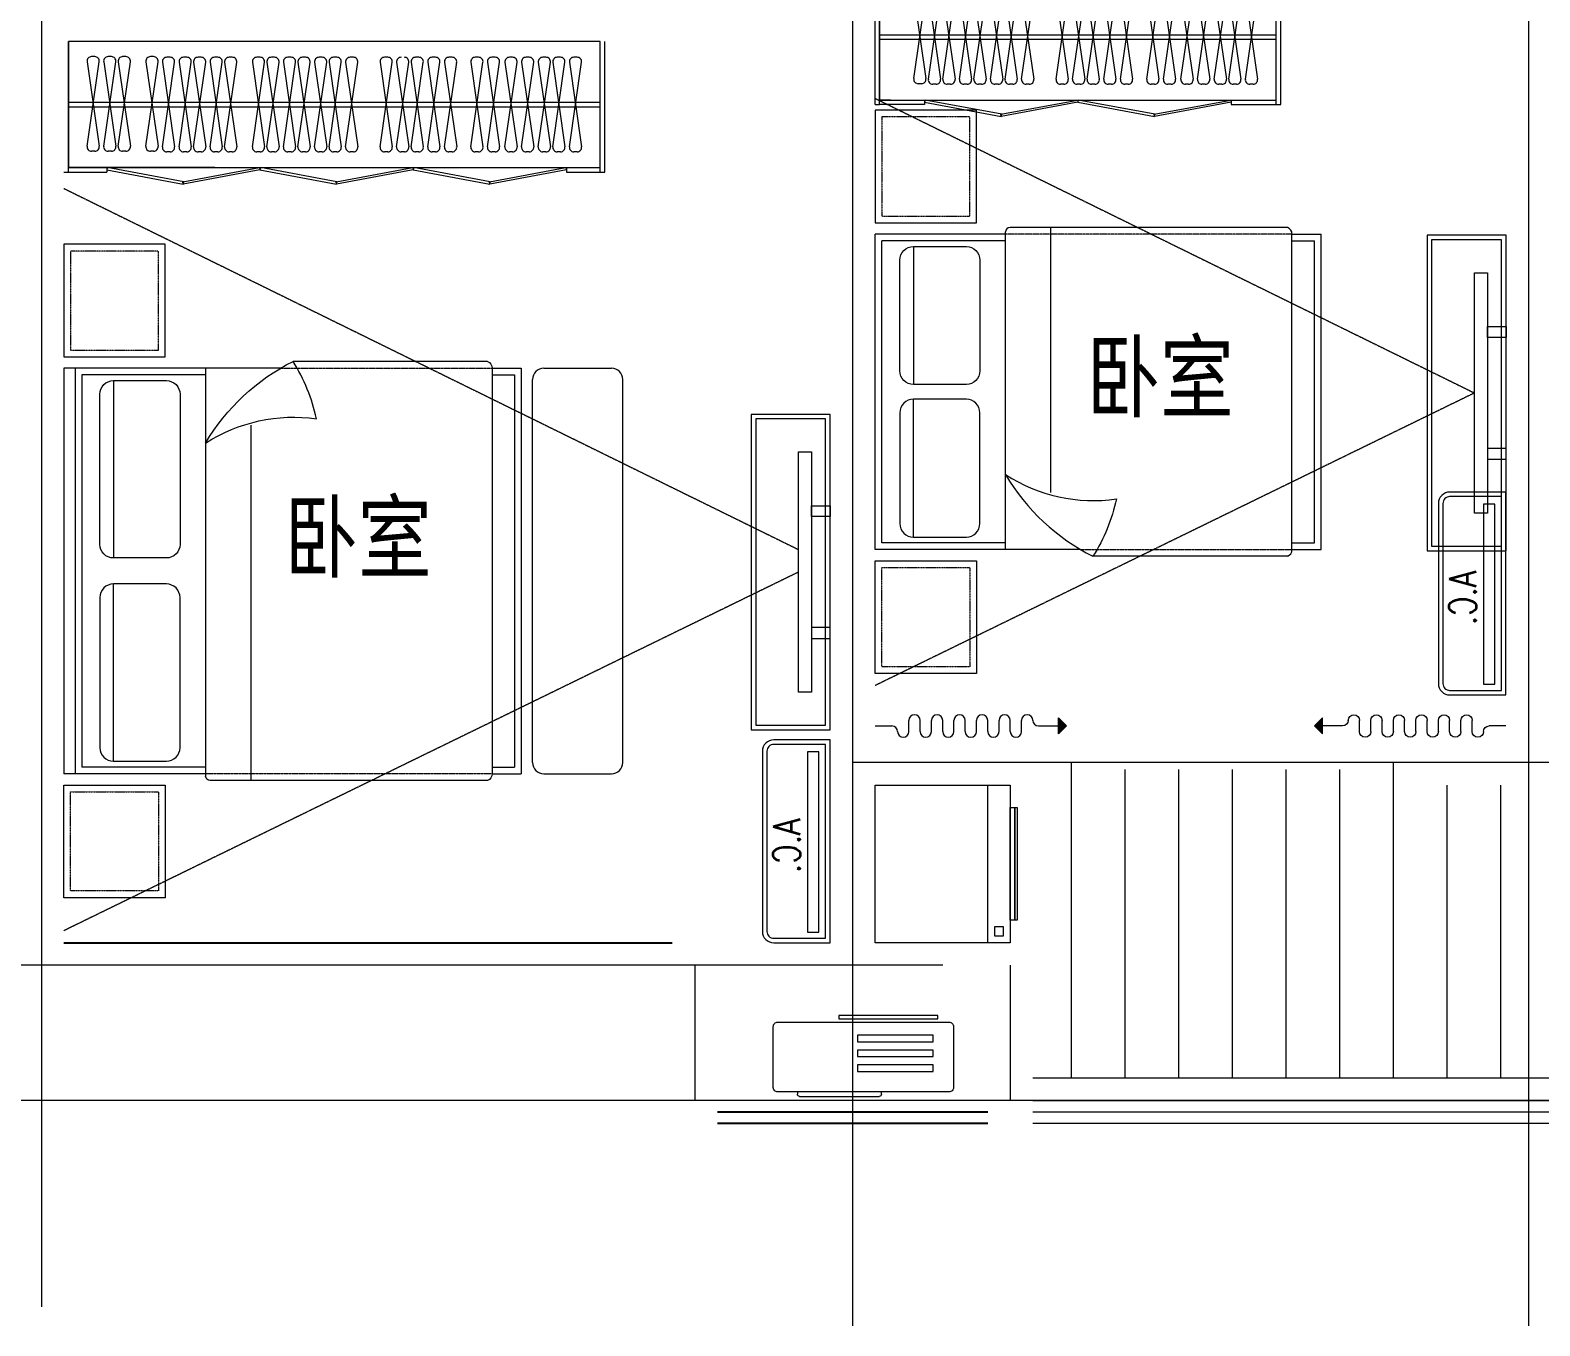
# Model space of a CAD drawing. Extents: x 5432254 to 5695744, y -448727 to -401527.
# Drawn here: x 5668074 to 5674773, y -436291 to -430541 of the extents above; entities that cross this region are included whole.
import ezdxf
from ezdxf.enums import TextEntityAlignment as Align

# ---------------------------------------------------------------- set-up
doc = ezdxf.new("R2010")
doc.units = 0
doc.linetypes.add('DASH', pattern=[0.35, 0.25, -0.1])
doc.linetypes.add('DOTE', pattern=[2.42, 2, -0.2, 0.02, -0.2])
for name, color, linetype, lineweight in [('Area', 200, 'CONTINUOUS', 9), ('DOTE', 251, 'DOTE', 0), ('PUB_HATCH', 8, 'CONTINUOUS', 9), ('SIGNT', 252, 'DOTE', 0), ('家具', 33, 'CONTINUOUS', 9), ('看线', 27, 'CONTINUOUS', 0), ('移动家具', 41, 'CONTINUOUS', 20)]:
    doc.layers.add(name, color=color, linetype=linetype, lineweight=lineweight)
for name, color, linetype in [('PUB_TEXT', 7, 'CONTINUOUS'), ('RAIL', 163, 'CONTINUOUS'), ('WINDOW', 4, 'CONTINUOUS')]:
    doc.layers.add(name, color=color, linetype=linetype)
doc.styles.add('DIM_FONT', font='SIMPLEX.shx', dxfattribs={"width": 0.8})
doc.styles.add('HZ', font='rs.shx', dxfattribs={"width": 0.8, "bigfont": 'hztxt.shx'})
doc.styles.add('黑体', font='SIMHEI.TTF', dxfattribs={"height": 10})

# ---------------------------------------------------------------- blocks, each defined once
blk = doc.blocks.new('A$C4EB5717C')
at = {"layer": '家具', "color": 8}
for p, q in [((520.3, 110), (520.3, 120)), ((883.1, 100), (530.3, 100)), ((893.1, 120), (893.1, 110))]:
    blk.add_line(p, q, dxfattribs=at)
at = {"layer": '家具'}
blk.add_lwpolyline([(220, 120), (980, 120, 0.414214), (1000, 140), (1000, 410, 0.414214), (980, 430), (220, 430, 0.414214), (200, 410), (200, 140, 0.414214)], format="xyb", close=True, dxfattribs=at)
at = {"layer": '家具', "color": 8}
for points in [[(269.2, 459.1), (709, 459.1), (709, 444), (269.2, 444)], [(290.4, 371.5), (625.9, 371.5), (625.9, 342.6), (290.4, 342.6)], [(290.4, 305.7), (625.9, 305.7), (625.9, 276.8), (290.4, 276.8)], [(290.4, 239.9), (625.9, 239.9), (625.9, 211), (290.4, 211)]]:
    blk.add_lwpolyline(points, close=True, dxfattribs=at)
for centre, start, end in [((530.3, 110), 180, 270), ((883.1, 110), 270, 0)]:
    blk.add_arc(centre, 10, start, end, dxfattribs=at)
blk = doc.blocks.new('wash')
at = {"layer": '家具'}
blk.add_line((1203881.8, -500461.8), (1203881.8, -501161.8), dxfattribs=at)
for points in [[(1203381.8, -500461.8), (1203381.8, -501161.8), (1203981.8, -501161.8), (1203981.8, -500461.8)], [(1203951.8, -500531.8), (1203911.8, -500531.8), (1203911.8, -500491.8), (1203951.8, -500491.8)], [(1204001.8, -501061.8), (1204001.8, -500561.8), (1203981.8, -500561.8), (1203981.8, -501061.8)], [(1204001.8, -501061.8), (1204011.8, -501061.8), (1204011.8, -500561.8), (1204001.8, -500561.8)]]:
    blk.add_lwpolyline(points, close=True, dxfattribs=at)
blk = doc.blocks.new('dgfgf')
at = {"layer": '移动家具'}
blk.add_lwpolyline([(7597.4, -62676.2), (7147.4, -62676.2), (7147.4, -63176.2), (7597.4, -63176.2), (7597.4, -62676.2), (7517.4, -62676.2)], dxfattribs=at)
at = {"layer": '移动家具', "color": 251, "linetype": 'DASH', "ltscale": 0.2}
blk.add_lwpolyline([(7567.4, -62706.2), (7177.4, -62706.2), (7177.4, -63146.2), (7567.4, -63146.2)], close=True, dxfattribs=at)
blk = doc.blocks.new('A$C72813290')
at = {"layer": '移动家具'}
for p, q in [((579.1, 1950), (0, 1950)), ((0, 550), (0, 1950)), ((579.1, 550), (579.1, 1960)), ((1830, 1980), (599.1, 1980)), ((779.5, 802.6), (779.5, 1980)), ((1850, 550), (1850, 1950)), ((1850, 1950), (1980, 1950)), ((1980, 550), (1980, 1950)), ((30, 580), (30, 1920)), ((579.1, 1920), (30, 1920)), ((169.9, 1894.5), (169.9, 1282.8)), ((1850, 1920), (1950, 1920)), ((1950, 580), (1950, 1920)), ((169.9, 605.5), (169.9, 1217.2)), ((912.3, 550), (0, 550)), ((579.1, 580), (30, 580)), ((1850, 580), (1950, 580)), ((1850, 550), (1980, 550)), ((1830, 520), (967.1, 520))]:
    blk.add_line(p, q, dxfattribs=at)
at = {"layer": '移动家具', "linetype": 'DASH'}
for p, q in [((1850, 1950), (579.1, 1950)), ((912.3, 550), (1850, 550))]:
    blk.add_line(p, q, dxfattribs=at)
at = {"layer": '移动家具'}
for points in [[(169.9, 1894.5), (405.3, 1894.5, -0.414214), (465.3, 1834.5), (465.3, 1342.8, -0.414214), (405.3, 1282.8), (169.9, 1282.8, -0.414214), (109.9, 1342.8), (109.9, 1834.5, -0.414214)], [(169.9, 605.5), (405.3, 605.5, 0.414214), (465.3, 665.5), (465.3, 1157.2, 0.414214), (405.3, 1217.2), (169.9, 1217.2, 0.414214), (109.9, 1157.2), (109.9, 665.5, 0.414214)]]:
    blk.add_lwpolyline(points, format="xyb", close=True, dxfattribs=at)
blk.add_lwpolyline([(579.1, 882.6, 0.180302), (1070.8, 774.6, -0.088637), (967.1, 520.1, 28871.271551)], format="xyb", dxfattribs=at)
for centre, radius, start, end in [((599.1, 1960), 20, 90, 180), ((1819.3, 1951.2), 30.7, 357.68839, 69.69174), ((1391.5, 1363.3), 944, 210.60747, 243.27731), ((1819.3, 548.8), 30.7, 290.35664, 2.31522)]:
    blk.add_arc(centre, radius, start, end, dxfattribs=at)
at = {"layer": '家具'}
blk.add_blockref('dgfgf', (-7147.4, 65176.2), dxfattribs=at)
at = {"layer": '家具', "xscale": -1, "rotation": 180}
blk.add_blockref('dgfgf', (-7147.4, -62676.2), dxfattribs=at)
blk = doc.blocks.new('A$C18784298')
at = {"layer": '移动家具', "color": 251, "ltscale": 40}
for points in [[(0, 1066.3), (58.1, 1066.3), (58.1, 0), (0, 0)], [(58.1, 827.5), (140, 827.5), (140, 779.6), (58.1, 779.6)], [(58.1, 238.8), (140, 238.8), (140, 286.7), (58.1, 286.7)]]:
    blk.add_lwpolyline(points, close=True, dxfattribs=at)
blk = doc.blocks.new('ytjhgkj')
at = {"layer": '移动家具', "ltscale": 0.5}
blk.add_lwpolyline([(34949.4, 26115.8), (34599.4, 26115.8), (34599.4, 27515.8), (34949.4, 27515.8)], close=True, dxfattribs=at)
at = {"layer": '移动家具', "color": 251, "ltscale": 40}
blk.add_lwpolyline([(34929.4, 26135.8), (34619.4, 26135.8), (34619.4, 27495.8), (34929.4, 27495.8)], close=True, dxfattribs=at)
at = {"layer": '移动家具', "color": 251, "xscale": -1}
blk.add_blockref('A$C18784298', (34739.4, 26282.6), dxfattribs=at)
blk = doc.blocks.new('bed4')
at = {"layer": '移动家具'}
for p, q in [((1200566.4, -498997.4), (1200566.4, -498035.1)), ((1200566.4, -498035.1), (1202366.4, -498035.1)), ((1202366.4, -498664.2), (1202366.4, -498035.1)), ((1200566.4, -498085.1), (1202366.4, -498085.1)), ((1200596.4, -498115.1), (1202336.4, -498115.1)), ((1200596.4, -498664.2), (1200596.4, -498115.1)), ((1202336.4, -498664.2), (1202336.4, -498115.1)), ((1200621.8, -498255), (1201408.6, -498255)), ((1202310.9, -498255), (1201524.2, -498255)), ((1200566.4, -498664.2), (1202376.4, -498664.2)), ((1202396.4, -499915.1), (1202396.4, -498684.2)), ((1200819, -498864.6), (1202396.4, -498864.6)), ((1200536.4, -499915.1), (1200536.4, -499052.2)), ((1200566.4, -499935.1), (1202366.4, -499935.1)), ((1200566.4, -499935.1), (1200566.4, -500065.1)), ((1200596.4, -499935.1), (1200596.4, -500035.1)), ((1202336.4, -499935.1), (1202336.4, -500035.1)), ((1202366.4, -499935.1), (1202366.4, -500065.1)), ((1200596.4, -500035.1), (1202336.4, -500035.1)), ((1200566.4, -500065.1), (1202366.4, -500065.1))]:
    blk.add_line(p, q, dxfattribs=at)
at = {"layer": '移动家具', "linetype": 'DASH'}
for p, q in [((1202366.4, -499935.1), (1202366.4, -498664.2)), ((1200566.4, -498997.4), (1200566.4, -499935.1))]:
    blk.add_line(p, q, dxfattribs=at)
at = {"layer": '移动家具'}
for points in [[(1200016.4, -498485.1), (1200016.4, -498035.1), (1200516.4, -498035.1), (1200516.4, -498485.1), (1200016.4, -498485.1), (1200016.4, -498405.1)], [(1202916.4, -498485.1), (1202916.4, -498035.1), (1202416.4, -498035.1), (1202416.4, -498485.1), (1202916.4, -498485.1), (1202916.4, -498405.1)]]:
    blk.add_lwpolyline(points, dxfattribs=at)
at = {"layer": '移动家具', "color": 251, "linetype": 'DASH', "ltscale": 0.2}
for points in [[(1200046.4, -498455.1), (1200046.4, -498065.1), (1200486.4, -498065.1), (1200486.4, -498455.1)], [(1202886.4, -498455.1), (1202886.4, -498065.1), (1202446.4, -498065.1), (1202446.4, -498455.1)]]:
    blk.add_lwpolyline(points, close=True, dxfattribs=at)
at = {"layer": '移动家具'}
for points in [[(1200621.8, -498255), (1200621.8, -498490.4, 0.414214), (1200681.8, -498550.4), (1201348.6, -498550.4, 0.414214), (1201408.6, -498490.4), (1201408.6, -498255, 0.414214), (1201348.6, -498195), (1200681.8, -498195, 0.414214)], [(1202310.9, -498255), (1202310.9, -498490.4, -0.414214), (1202250.9, -498550.4), (1201584.2, -498550.4, -0.414214), (1201524.2, -498490.4), (1201524.2, -498255, -0.414214), (1201584.2, -498195), (1202250.9, -498195, -0.414214)]]:
    blk.add_lwpolyline(points, format="xyb", close=True, dxfattribs=at)
blk.add_lwpolyline([(1200899, -498664.2, 0.180302), (1200791, -499155.9, -0.088637), (1200536.5, -499052.2, 28871.271551)], format="xyb", dxfattribs=at)
for centre, radius, start, end in [((1201379.6, -499476.6), 944, 120.60747, 153.27731), ((1202376.4, -498684.2), 20, 0, 90), ((1200565.2, -499904.4), 30.7, 200.35664, 272.31522), ((1202367.6, -499904.4), 30.7, 267.68839, 339.69174)]:
    blk.add_arc(centre, radius, start, end, dxfattribs=at)
blk = doc.blocks.new('das d')
at = {"layer": '移动家具'}
for p, q in [((1304015.6, -552080.3), (1304315.6, -552080.3)), ((1303965.6, -553830.3), (1303965.6, -552130.3)), ((1304365.6, -553830.3), (1304365.6, -552130.3)), ((1304015.6, -553880.3), (1304315.6, -553880.3))]:
    blk.add_line(p, q, dxfattribs=at)
for centre, start, end in [((1304015.6, -552130.3), 90, 180), ((1304315.6, -552130.3), 0, 90), ((1304015.6, -553830.3), 180, 270), ((1304315.6, -553830.3), 270, 0)]:
    blk.add_arc(centre, 50, start, end, dxfattribs=at)
blk = doc.blocks.new('A$C2D724C6D')
at = {"layer": '移动家具', "ltscale": 0.5}
blk.add_lwpolyline([(50, 300), (850, 300, -0.414214), (900, 250), (900, 0), (0, 0), (0, 250, -0.414214)], format="xyb", close=True, dxfattribs=at)
at = {"layer": '移动家具', "color": 251, "ltscale": 40}
blk.add_lwpolyline([(50, 280), (850, 280, -0.414214), (880, 250), (880, 20), (20, 20), (20, 250, -0.414214)], format="xyb", close=True, dxfattribs=at)
blk.add_lwpolyline([(52.9, 49.9), (52.9, 99.9), (852.9, 99.9), (852.9, 49.9)], close=True, dxfattribs=at)
at = {"layer": '移动家具', "color": 251, "ltscale": 40, "style": 'HZ', "width": 0.8}
blk.add_text('A.C.', height=120, rotation=0.00001, dxfattribs=at).set_placement((347.6, 132.7))
blk = doc.blocks.new('eeq2')
at = {"layer": 'PUB_HATCH'}
for p, q in [((-381526.3, -702172.5), (-381472.4, -702547.2)), ((-381526.3, -702547.2), (-381472.4, -702172.5)), ((-381492.2, -702149.9), (-381506.5, -702149.9)), ((-381461.7, -702175.2), (-381407.8, -702549.9)), ((-381461.7, -702549.9), (-381407.8, -702175.2)), ((-381427.6, -702152.5), (-381441.9, -702152.5)), ((-381397.4, -702175.2), (-381343.4, -702549.9)), ((-381397.4, -702549.9), (-381343.4, -702175.2)), ((-381363.2, -702152.5), (-381377.5, -702152.5)), ((-381323.8, -702175.2), (-381269.8, -702549.9)), ((-381323.8, -702549.9), (-381269.8, -702175.2)), ((-381289.6, -702152.5), (-381303.9, -702152.5)), ((-381259.4, -702175.2), (-381205.4, -702549.9)), ((-381259.4, -702549.9), (-381205.4, -702175.2)), ((-381225.2, -702152.5), (-381239.5, -702152.5)), ((-381185.8, -702175.2), (-381131.8, -702549.9)), ((-381185.8, -702549.9), (-381131.8, -702175.2)), ((-381151.6, -702152.5), (-381166, -702152.5)), ((-381121.4, -702175.2), (-381067.4, -702549.9)), ((-381121.4, -702549.9), (-381067.4, -702175.2)), ((-381087.3, -702152.5), (-381101.6, -702152.5)), ((-381047.8, -702175.2), (-380993.8, -702549.9)), ((-381047.8, -702549.9), (-380993.8, -702175.2)), ((-381013.7, -702152.5), (-381028, -702152.5)), ((-380894.9, -702175.2), (-380841, -702549.9)), ((-380894.9, -702549.9), (-380841, -702175.2)), ((-380860.8, -702152.5), (-380875.1, -702152.5)), ((-380821.4, -702175.2), (-380767.4, -702549.9)), ((-380821.4, -702549.9), (-380767.4, -702175.2)), ((-380757, -702175.2), (-380703, -702549.9)), ((-380757, -702549.9), (-380703, -702175.2)), ((-380722.8, -702152.5), (-380737.1, -702152.5)), ((-380683.4, -702175.2), (-380629.4, -702549.9)), ((-380683.4, -702549.9), (-380629.4, -702175.2)), ((-380649.2, -702152.5), (-380663.5, -702152.5)), ((-380609, -702175.2), (-380555.1, -702549.9)), ((-380609, -702549.9), (-380555.1, -702175.2)), ((-380574.9, -702152.5), (-380589.2, -702152.5)), ((-380492.2, -702175.2), (-380438.2, -702549.9)), ((-380492.2, -702549.9), (-380438.2, -702175.2)), ((-380458.1, -702152.5), (-380472.4, -702152.5)), ((-380418.6, -702175.2), (-380364.6, -702549.9)), ((-380418.6, -702549.9), (-380364.6, -702175.2)), ((-380384.5, -702152.5), (-380398.8, -702152.5)), ((-380340.7, -702175.2), (-380286.8, -702549.9)), ((-380340.7, -702549.9), (-380286.8, -702175.2)), ((-380306.6, -702152.5), (-380320.9, -702152.5)), ((-380267.1, -702175.2), (-380213.2, -702549.9)), ((-380267.1, -702549.9), (-380213.2, -702175.2)), ((-380233, -702152.5), (-380247.3, -702152.5)), ((-380192.8, -702175.2), (-380138.8, -702549.9)), ((-380192.8, -702549.9), (-380138.8, -702175.2)), ((-380158.6, -702152.5), (-380173, -702152.5)), ((-380128.4, -702175.2), (-380074.4, -702549.9)), ((-380128.4, -702549.9), (-380074.4, -702175.2)), ((-380094.2, -702152.5), (-380108.6, -702152.5)), ((-380054.8, -702175.2), (-380000.8, -702549.9)), ((-380054.8, -702549.9), (-380000.8, -702175.2)), ((-380020.7, -702152.5), (-380035, -702152.5)), ((-381678.1, -702352.5), (-379918.1, -702352.5)), ((-381678.1, -702372.5), (-379918.1, -702372.5)), ((-381492.2, -702569.9), (-381506.5, -702569.9)), ((-381427.6, -702572.5), (-381441.9, -702572.5)), ((-381363.2, -702572.5), (-381377.5, -702572.5)), ((-381289.6, -702572.5), (-381303.9, -702572.5)), ((-381225.2, -702572.5), (-381239.5, -702572.5)), ((-381151.6, -702572.5), (-381166, -702572.5)), ((-381087.3, -702572.5), (-381101.6, -702572.5)), ((-381013.7, -702572.5), (-381028, -702572.5)), ((-380860.8, -702572.5), (-380875.1, -702572.5)), ((-380787.2, -702572.5), (-380801.5, -702572.5)), ((-380722.8, -702572.5), (-380737.1, -702572.5)), ((-380649.2, -702572.5), (-380663.5, -702572.5)), ((-380574.9, -702572.5), (-380589.2, -702572.5)), ((-380458.1, -702572.5), (-380472.4, -702572.5)), ((-380384.5, -702572.5), (-380398.8, -702572.5)), ((-380306.6, -702572.5), (-380320.9, -702572.5)), ((-380233, -702572.5), (-380247.3, -702572.5)), ((-380158.6, -702572.5), (-380173, -702572.5)), ((-380094.2, -702572.5), (-380108.6, -702572.5)), ((-380020.7, -702572.5), (-380035, -702572.5))]:
    blk.add_line(p, q, dxfattribs=at)
for centre, start, end in [((-381506.5, -702169.9), 90, 187.59464), ((-381492.2, -702169.9), 352.40536, 90), ((-381441.9, -702172.5), 90, 187.59464), ((-381427.6, -702172.5), 352.40536, 90), ((-381377.5, -702172.5), 90, 187.59464), ((-381363.2, -702172.5), 352.40536, 90), ((-381303.9, -702172.5), 90, 187.59464), ((-381289.6, -702172.5), 352.40536, 90), ((-381239.5, -702172.5), 90, 187.59464), ((-381225.2, -702172.5), 352.40536, 90), ((-381166, -702172.5), 90, 187.59464), ((-381151.6, -702172.5), 352.40536, 90), ((-381101.6, -702172.5), 90, 187.59464), ((-381087.3, -702172.5), 352.40536, 90), ((-381028, -702172.5), 90, 187.59464), ((-381013.7, -702172.5), 352.40536, 90), ((-380875.1, -702172.5), 90, 187.59464), ((-380860.8, -702172.5), 352.40536, 90), ((-380801.5, -702172.5), 90, 187.59464), ((-380787.2, -702172.5), 352.40536, 90), ((-380737.1, -702172.5), 90, 187.59464), ((-380722.8, -702172.5), 352.40536, 90), ((-380663.5, -702172.5), 90, 187.59464), ((-380649.2, -702172.5), 352.40536, 90), ((-380589.2, -702172.5), 90, 187.59464), ((-380574.9, -702172.5), 352.40536, 90), ((-380472.4, -702172.5), 90, 187.59464), ((-380458.1, -702172.5), 352.40536, 90), ((-380398.8, -702172.5), 90, 187.59464), ((-380384.5, -702172.5), 352.40536, 90), ((-380320.9, -702172.5), 90, 187.59464), ((-380306.6, -702172.5), 352.40536, 90), ((-380247.3, -702172.5), 90, 187.59464), ((-380233, -702172.5), 352.40536, 90), ((-380173, -702172.5), 90, 187.59464), ((-380158.6, -702172.5), 352.40536, 90), ((-380108.6, -702172.5), 90, 187.59464), ((-380094.2, -702172.5), 352.40536, 90), ((-380035, -702172.5), 90, 187.59464), ((-380020.7, -702172.5), 352.40536, 90), ((-381506.5, -702549.9), 172.40536, 270), ((-381492.2, -702549.9), 270, 7.59464), ((-381441.9, -702552.5), 172.40536, 270), ((-381427.6, -702552.5), 270, 7.59464), ((-381377.5, -702552.5), 172.40536, 270), ((-381363.2, -702552.5), 270, 7.59464), ((-381303.9, -702552.5), 172.40536, 270), ((-381289.6, -702552.5), 270, 7.59464), ((-381239.5, -702552.5), 172.40536, 270), ((-381225.2, -702552.5), 270, 7.59464), ((-381166, -702552.5), 172.40536, 270), ((-381151.6, -702552.5), 270, 7.59464), ((-381101.6, -702552.5), 172.40536, 270), ((-381087.3, -702552.5), 270, 7.59464), ((-381028, -702552.5), 172.40536, 270), ((-381013.7, -702552.5), 270, 7.59464), ((-380875.1, -702552.5), 172.40536, 270), ((-380860.8, -702552.5), 270, 7.59464), ((-380801.5, -702552.5), 172.40536, 270), ((-380787.2, -702552.5), 270, 7.59464), ((-380737.1, -702552.5), 172.40536, 270), ((-380722.8, -702552.5), 270, 7.59464), ((-380663.5, -702552.5), 172.40536, 270), ((-380649.2, -702552.5), 270, 7.59464), ((-380589.2, -702552.5), 172.40536, 270), ((-380574.9, -702552.5), 270, 7.59464), ((-380472.4, -702552.5), 172.40536, 270), ((-380458.1, -702552.5), 270, 7.59464), ((-380398.8, -702552.5), 172.40536, 270), ((-380384.5, -702552.5), 270, 7.59464), ((-380320.9, -702552.5), 172.40536, 270), ((-380306.6, -702552.5), 270, 7.59464), ((-380247.3, -702552.5), 172.40536, 270), ((-380233, -702552.5), 270, 7.59464), ((-380173, -702552.5), 172.40536, 270), ((-380158.6, -702552.5), 270, 7.59464), ((-380108.6, -702552.5), 172.40536, 270), ((-380094.2, -702552.5), 270, 7.59464), ((-380035, -702552.5), 172.40536, 270), ((-380020.7, -702552.5), 270, 7.59464)]:
    blk.add_arc(centre, 20, start, end, dxfattribs=at)
at = {"layer": '家具'}
for p, q in [((-381698.1, -702662.5), (-381698.1, -702082.5)), ((-381678.1, -702662.5), (-381678.1, -702082.5)), ((-379918.1, -702662.5), (-379918.1, -702082.5)), ((-379898.1, -702662.5), (-379898.1, -702082.5)), ((-381628.1, -702642.5), (-381678.1, -702642.5)), ((-381478.1, -702642.5), (-381478.1, -702662.5)), ((-380268.1, -702642.5), (-379918.1, -702642.5)), ((-380118.1, -702642.5), (-380118.1, -702662.5)), ((-381698.1, -702662.5), (-381678.1, -702662.5)), ((-381478.1, -702662.5), (-381678.1, -702662.5)), ((-380118.1, -702662.5), (-379918.1, -702662.5)), ((-379918.1, -702662.5), (-379898.1, -702662.5))]:
    blk.add_line(p, q, dxfattribs=at)
for points in [[(-381678.1, -702642.5), (-379918.1, -702642.5), (-379918.1, -702082.5), (-381678.1, -702082.5)], [(-381478.1, -702652.4), (-381138.1, -702715.5), (-381136.2, -702705.6), (-381476.2, -702642.5)], [(-380798.1, -702652.4), (-381138.1, -702715.5), (-381139.9, -702705.6), (-380799.9, -702642.5)], [(-380798.1, -702652.4), (-380458.1, -702715.5), (-380456.2, -702705.6), (-380796.2, -702642.5)], [(-380118.1, -702652.4), (-380458.1, -702715.5), (-380459.9, -702705.6), (-380119.9, -702642.5)]]:
    blk.add_lwpolyline(points, close=True, dxfattribs=at)
at = {"layer": 'PUB_HATCH', "style": 'DIM_FONT', "width": 0.7, "flags": 9}
for tag, p in [('YSIZE', (-380027.4, -702377.5)), ('XSIZE', (-380027, -702377.5))]:
    blk.add_attdef(tag, p, '', height=0.5, rotation=0, dxfattribs=at)
blk = doc.blocks.new('A$C50400A6F')
at = {"layer": '家具'}
blk.add_hatch(color=256, dxfattribs=at).paths.add_polyline_path([(814.6, 14.6), (814.6, 85.4), (850, 50)])
for p, q in [((150, 25), (150, 75)), ((200, 25), (200, 75)), ((250, 25), (250, 75)), ((300, 25), (300, 75)), ((350, 25), (350, 75)), ((400, 25), (400, 75)), ((450, 25), (450, 75)), ((500, 25), (500, 75)), ((550, 25), (550, 75)), ((600, 25), (600, 75)), ((650, 25), (650, 75)), ((700, 75), (700, 75)), ((850, 50), (814.6, 85.4)), ((814.6, 14.6), (814.6, 85.4)), ((0, 50), (75, 50)), ((100, 25), (100, 25)), ((725, 50), (814.6, 50)), ((850, 50), (814.6, 14.6))]:
    blk.add_line(p, q, dxfattribs=at)
for centre, start, end in [((175, 75), 0, 180), ((275, 75), 0, 180), ((375, 75), 0, 180), ((475, 75), 0, 180), ((575, 75), 0, 180), ((675, 75), 0, 180), ((725, 75), 180, 270), ((75, 25), 0, 90), ((125, 25), 180, 0), ((225, 25), 180, 0), ((325, 25), 180, 0), ((425, 25), 180, 0), ((525, 25), 180, 0), ((625, 25), 180, 0)]:
    blk.add_arc(centre, 25, start, end, dxfattribs=at)

msp = doc.modelspace()

# ---------------------------------------------------------------- hatches: boundary and pattern name
at = {"layer": 'PUB_HATCH'}
h = msp.add_hatch(dxfattribs=at)
h.set_pattern_fill('LINE', color=256, scale=250, angle=90, style=0)
h.set_pattern_definition([(90, (6995956.26, 172672.58), (238.125, 4e-07), [])])
h.paths.add_polyline_path([(5674723.4, -435190.9), (5674723.4, -433890.9), (5675123.4, -433890.9), (5675123.4, -433790.9), (5675718.4, -433790.9), (5675718.4, -433821.6), (5676523.4, -433821.6), (5677328.4, -433821.6), (5677328.4, -433790.9), (5677923.4, -433790.9), (5677923.4, -433890.9), (5678123.4, -433890.9), (5678123.4, -434590.9), (5678123.4, -435190.9), (5677823.4, -435190.9)])
h.paths.add_polyline_path([(5672823.4, -435190.9), (5672523.4, -435190.9), (5672523.4, -434590.9), (5672523.4, -433890.9), (5672523.4, -433790.9), (5672905.9, -433790.9), (5672905.9, -433821.6), (5673423.4, -433821.6), (5673940.9, -433821.6), (5673940.9, -433790.9), (5674323.4, -433790.9), (5674323.4, -433890.9), (5674723.4, -433890.9), (5674723.4, -435190.9)])
h.paths.add_polyline_path([(5675610.2, -434914.6), (5674855.8, -434914.6), (5674855.8, -434361.2), (5675610.2, -434361.2)], flags=24)

# ---------------------------------------------------------------- linework, layer by layer
at = {"layer": 'DOTE'}
for p, q in [((5668123.4, -416590.9), (5668123.4, -436206.5)), ((5671723.4, -430190.9), (5671723.4, -436290.9)), ((5674723.4, -430190.9), (5674723.4, -436290.9)), ((5681923.4, -433790.9), (5671723.4, -433790.9)), ((5672123.4, -434690.9), (5664123.4, -434690.9)), ((5671023.4, -434690.9), (5671023.4, -435290.9)), ((5672423.4, -434690.9), (5672423.4, -435290.9)), ((5689823.4, -435290.9), (5646423.4, -435290.9))]:
    msp.add_line(p, q, dxfattribs=at)
at = {"layer": 'PUB_HATCH'}
for p, q in [((5668326.4, -430680.8), (5668380.3, -431055.5)), ((5668326.4, -431055.5), (5668380.3, -430680.8)), ((5668360.5, -430658.1), (5668346.2, -430658.1)), ((5668400, -430680.8), (5668453.9, -431055.5)), ((5668400, -431055.5), (5668453.9, -430680.8)), ((5668434.1, -430658.1), (5668419.8, -430658.1)), ((5668464.4, -430680.8), (5668518.3, -431055.5)), ((5668464.4, -431055.5), (5668518.3, -430680.8)), ((5668498.5, -430658.1), (5668484.2, -430658.1)), ((5668587.4, -430680.9), (5668641.3, -431055.6)), ((5668587.4, -431055.6), (5668641.3, -430680.9)), ((5668621.5, -430658.2), (5668607.2, -430658.2)), ((5668660.8, -430683.5), (5668714.8, -431058.2)), ((5668660.8, -431058.2), (5668714.8, -430683.5)), ((5668694.9, -430660.9), (5668680.6, -430660.9)), ((5668734.4, -430683.5), (5668788.3, -431058.2)), ((5668734.4, -431058.2), (5668788.3, -430683.5)), ((5668768.5, -430660.9), (5668754.2, -430660.9)), ((5668798.8, -430683.5), (5668852.7, -431058.2)), ((5668798.8, -431058.2), (5668852.7, -430683.5)), ((5668832.9, -430660.9), (5668818.6, -430660.9)), ((5668872.4, -430683.5), (5668926.3, -431058.2)), ((5668872.4, -431058.2), (5668926.3, -430683.5)), ((5668906.5, -430660.9), (5668892.2, -430660.9)), ((5668936.8, -430683.5), (5668990.7, -431058.2)), ((5668936.8, -431058.2), (5668990.7, -430683.5)), ((5668970.9, -430660.9), (5668956.6, -430660.9)), ((5669059.8, -430683.5), (5669113.7, -431058.2)), ((5669059.8, -431058.2), (5669113.7, -430683.5)), ((5669093.9, -430660.9), (5669079.6, -430660.9)), ((5669124.2, -430683.5), (5669178.1, -431058.2)), ((5669124.2, -431058.2), (5669178.1, -430683.5)), ((5669158.3, -430660.9), (5669144, -430660.9)), ((5669197.7, -430683.5), (5669251.7, -431058.2)), ((5669197.7, -431058.2), (5669251.7, -430683.5)), ((5669231.9, -430660.9), (5669217.6, -430660.9)), ((5669262.1, -430683.5), (5669316.1, -431058.2)), ((5669262.1, -431058.2), (5669316.1, -430683.5)), ((5669296.3, -430660.9), (5669282, -430660.9)), ((5669335.7, -430683.5), (5669389.7, -431058.2)), ((5669335.7, -431058.2), (5669389.7, -430683.5)), ((5669369.9, -430660.9), (5669355.6, -430660.9)), ((5669400.1, -430683.5), (5669454.1, -431058.2)), ((5669400.1, -431058.2), (5669454.1, -430683.5)), ((5669434.3, -430660.9), (5669419.9, -430660.9)), ((5669473.7, -430683.5), (5669527.7, -431058.2)), ((5669473.7, -431058.2), (5669527.7, -430683.5)), ((5669507.9, -430660.9), (5669493.5, -430660.9)), ((5669626.6, -430683.5), (5669680.5, -431058.2)), ((5669626.6, -431058.2), (5669680.5, -430683.5)), ((5669660.7, -430660.9), (5669646.4, -430660.9)), ((5669700.2, -430683.5), (5669754.1, -431058.2)), ((5669700.2, -431058.2), (5669754.1, -430683.5)), ((5669764.6, -430683.5), (5669818.5, -431058.2)), ((5669764.6, -431058.2), (5669818.5, -430683.5)), ((5669798.7, -430660.9), (5669784.4, -430660.9)), ((5669838.1, -430683.5), (5669892.1, -431058.2)), ((5669838.1, -431058.2), (5669892.1, -430683.5)), ((5669872.3, -430660.9), (5669858, -430660.9)), ((5669912.5, -430683.5), (5669966.5, -431058.2)), ((5669912.5, -431058.2), (5669966.5, -430683.5)), ((5669946.6, -430660.9), (5669932.3, -430660.9)), ((5670029.3, -430683.5), (5670083.3, -431058.2)), ((5670029.3, -431058.2), (5670083.3, -430683.5)), ((5670063.5, -430660.9), (5670049.1, -430660.9)), ((5670102.9, -430683.5), (5670156.9, -431058.2)), ((5670102.9, -431058.2), (5670156.9, -430683.5)), ((5670137, -430660.9), (5670122.7, -430660.9)), ((5670180.8, -430683.5), (5670234.8, -431058.2)), ((5670180.8, -431058.2), (5670234.8, -430683.5)), ((5670214.9, -430660.9), (5670200.6, -430660.9)), ((5670254.4, -430683.5), (5670308.3, -431058.2)), ((5670254.4, -431058.2), (5670308.3, -430683.5)), ((5670288.5, -430660.9), (5670274.2, -430660.9)), ((5670328.7, -430683.5), (5670382.7, -431058.2)), ((5670328.7, -431058.2), (5670382.7, -430683.5)), ((5670362.9, -430660.9), (5670348.6, -430660.9)), ((5670393.1, -430683.5), (5670447.1, -431058.2)), ((5670393.1, -431058.2), (5670447.1, -430683.5)), ((5670427.3, -430660.9), (5670413, -430660.9)), ((5670466.7, -430683.5), (5670520.7, -431058.2)), ((5670466.7, -431058.2), (5670520.7, -430683.5)), ((5670500.9, -430660.9), (5670486.5, -430660.9)), ((5668243.4, -430860.9), (5670603.4, -430860.9)), ((5668243.4, -430880.9), (5670603.4, -430880.9)), ((5668360.5, -431078.1), (5668346.2, -431078.1)), ((5668434.1, -431078.1), (5668419.8, -431078.1)), ((5668498.5, -431078.1), (5668484.2, -431078.1)), ((5668621.5, -431078.2), (5668607.2, -431078.2)), ((5668694.9, -431080.9), (5668680.6, -431080.9)), ((5668768.5, -431080.9), (5668754.2, -431080.9)), ((5668832.9, -431080.9), (5668818.6, -431080.9)), ((5668906.5, -431080.9), (5668892.2, -431080.9)), ((5668970.9, -431080.9), (5668956.6, -431080.9)), ((5669093.9, -431080.9), (5669079.6, -431080.9)), ((5669158.3, -431080.9), (5669144, -431080.9)), ((5669231.9, -431080.9), (5669217.6, -431080.9)), ((5669296.3, -431080.9), (5669282, -431080.9)), ((5669369.9, -431080.9), (5669355.6, -431080.9)), ((5669434.3, -431080.9), (5669419.9, -431080.9)), ((5669507.9, -431080.9), (5669493.5, -431080.9)), ((5669660.7, -431080.9), (5669646.4, -431080.9)), ((5669734.3, -431080.9), (5669720, -431080.9)), ((5669798.7, -431080.9), (5669784.4, -431080.9)), ((5669872.3, -431080.9), (5669858, -431080.9)), ((5669946.6, -431080.9), (5669932.3, -431080.9)), ((5670063.5, -431080.9), (5670049.1, -431080.9)), ((5670137, -431080.9), (5670122.7, -431080.9)), ((5670214.9, -431080.9), (5670200.6, -431080.9)), ((5670288.5, -431080.9), (5670274.2, -431080.9)), ((5670362.9, -431080.9), (5670348.6, -431080.9)), ((5670427.3, -431080.9), (5670413, -431080.9)), ((5670500.9, -431080.9), (5670486.5, -431080.9))]:
    msp.add_line(p, q, dxfattribs=at)
for centre, start, end in [((5668346.2, -430678.1), 90, 187.59464), ((5668360.5, -430678.1), 352.40536, 90), ((5668419.8, -430678.1), 90, 187.59464), ((5668434.1, -430678.1), 352.40536, 90), ((5668484.2, -430678.1), 90, 187.59464), ((5668498.5, -430678.1), 352.40536, 90), ((5668607.2, -430678.2), 90, 187.59464), ((5668621.5, -430678.2), 352.40536, 90), ((5668680.6, -430680.9), 90, 187.59464), ((5668694.9, -430680.9), 352.40536, 90), ((5668754.2, -430680.9), 90, 187.59464), ((5668768.5, -430680.9), 352.40536, 90), ((5668818.6, -430680.9), 90, 187.59464), ((5668832.9, -430680.9), 352.40536, 90), ((5668892.2, -430680.9), 90, 187.59464), ((5668906.5, -430680.9), 352.40536, 90), ((5668956.6, -430680.9), 90, 187.59464), ((5668970.9, -430680.9), 352.40536, 90), ((5669079.6, -430680.9), 90, 187.59464), ((5669093.9, -430680.9), 352.40536, 90), ((5669144, -430680.9), 90, 187.59464), ((5669158.3, -430680.9), 352.40536, 90), ((5669217.6, -430680.9), 90, 187.59464), ((5669231.9, -430680.9), 352.40536, 90), ((5669282, -430680.9), 90, 187.59464), ((5669296.3, -430680.9), 352.40536, 90), ((5669355.6, -430680.9), 90, 187.59464), ((5669369.9, -430680.9), 352.40536, 90), ((5669419.9, -430680.9), 90, 187.59464), ((5669434.3, -430680.9), 352.40536, 90), ((5669493.5, -430680.9), 90, 187.59464), ((5669507.9, -430680.9), 352.40536, 90), ((5669646.4, -430680.9), 90, 187.59464), ((5669660.7, -430680.9), 352.40536, 90), ((5669720, -430680.9), 90, 187.59464), ((5669734.3, -430680.9), 352.40536, 90), ((5669784.4, -430680.9), 90, 187.59464), ((5669798.7, -430680.9), 352.40536, 90), ((5669858, -430680.9), 90, 187.59464), ((5669872.3, -430680.9), 352.40536, 90), ((5669932.3, -430680.9), 90, 187.59464), ((5669946.6, -430680.9), 352.40536, 90), ((5670049.1, -430680.9), 90, 187.59464), ((5670063.5, -430680.9), 352.40536, 90), ((5670122.7, -430680.9), 90, 187.59464), ((5670137, -430680.9), 352.40536, 90), ((5670200.6, -430680.9), 90, 187.59464), ((5670214.9, -430680.9), 352.40536, 90), ((5670274.2, -430680.9), 90, 187.59464), ((5670288.5, -430680.9), 352.40536, 90), ((5670348.6, -430680.9), 90, 187.59464), ((5670362.9, -430680.9), 352.40536, 90), ((5670413, -430680.9), 90, 187.59464), ((5670427.3, -430680.9), 352.40536, 90), ((5670486.5, -430680.9), 90, 187.59464), ((5670500.9, -430680.9), 352.40536, 90), ((5668346.2, -431058.1), 172.40536, 270), ((5668360.5, -431058.1), 270, 7.59464), ((5668419.8, -431058.1), 172.40536, 270), ((5668434.1, -431058.1), 270, 7.59464), ((5668484.2, -431058.1), 172.40536, 270), ((5668498.5, -431058.1), 270, 7.59464), ((5668607.2, -431058.2), 172.40536, 270), ((5668621.5, -431058.2), 270, 7.59464), ((5668680.6, -431060.9), 172.40536, 270), ((5668694.9, -431060.9), 270, 7.59464), ((5668754.2, -431060.9), 172.40536, 270), ((5668768.5, -431060.9), 270, 7.59464), ((5668818.6, -431060.9), 172.40536, 270), ((5668832.9, -431060.9), 270, 7.59464), ((5668892.2, -431060.9), 172.40536, 270), ((5668906.5, -431060.9), 270, 7.59464), ((5668956.6, -431060.9), 172.40536, 270), ((5668970.9, -431060.9), 270, 7.59464), ((5669079.6, -431060.9), 172.40536, 270), ((5669093.9, -431060.9), 270, 7.59464), ((5669144, -431060.9), 172.40536, 270), ((5669158.3, -431060.9), 270, 7.59464), ((5669217.6, -431060.9), 172.40536, 270), ((5669231.9, -431060.9), 270, 7.59464), ((5669282, -431060.9), 172.40536, 270), ((5669296.3, -431060.9), 270, 7.59464), ((5669355.6, -431060.9), 172.40536, 270), ((5669369.9, -431060.9), 270, 7.59464), ((5669419.9, -431060.9), 172.40536, 270), ((5669434.3, -431060.9), 270, 7.59464), ((5669493.5, -431060.9), 172.40536, 270), ((5669507.9, -431060.9), 270, 7.59464), ((5669646.4, -431060.9), 172.40536, 270), ((5669660.7, -431060.9), 270, 7.59464), ((5669720, -431060.9), 172.40536, 270), ((5669734.3, -431060.9), 270, 7.59464), ((5669784.4, -431060.9), 172.40536, 270), ((5669798.7, -431060.9), 270, 7.59464), ((5669858, -431060.9), 172.40536, 270), ((5669872.3, -431060.9), 270, 7.59464), ((5669932.3, -431060.9), 172.40536, 270), ((5669946.6, -431060.9), 270, 7.59464), ((5670049.1, -431060.9), 172.40536, 270), ((5670063.5, -431060.9), 270, 7.59464), ((5670122.7, -431060.9), 172.40536, 270), ((5670137, -431060.9), 270, 7.59464), ((5670200.6, -431060.9), 172.40536, 270), ((5670214.9, -431060.9), 270, 7.59464), ((5670274.2, -431060.9), 172.40536, 270), ((5670288.5, -431060.9), 270, 7.59464), ((5670348.6, -431060.9), 172.40536, 270), ((5670362.9, -431060.9), 270, 7.59464), ((5670413, -431060.9), 172.40536, 270), ((5670427.3, -431060.9), 270, 7.59464), ((5670486.5, -431060.9), 172.40536, 270), ((5670500.9, -431060.9), 270, 7.59464)]:
    msp.add_arc(centre, 20, start, end, dxfattribs=at)
at = {"layer": 'RAIL'}
for p, q in [((5671123.4, -435340.9), (5672323.4, -435340.9)), ((5671123.4, -435390.9), (5672323.4, -435390.9))]:
    msp.add_line(p, q, dxfattribs=at)
at = {"layer": 'SIGNT', "ltscale": 0.5}
for p, q in [((5671823.4, -430843.4), (5674483.5, -432150.9)), ((5668223.4, -431243.4), (5671483.5, -432845.9)), ((5674483.5, -432150.9), (5671823.4, -433449.4)), ((5671483.5, -432945.9), (5668223.4, -434537.3))]:
    msp.add_line(p, q, dxfattribs=at)
at = {"layer": 'WINDOW'}
msp.add_line((5668223.4, -434590.9), (5670923.4, -434590.9), dxfattribs=at)
at = {"layer": '家具'}
for p, q in [((5668243.4, -431170.9), (5668243.4, -430590.9)), ((5670603.4, -431170.9), (5670603.4, -430590.9)), ((5670623.4, -431170.9), (5670623.4, -430590.9)), ((5668223.4, -431170.9), (5668413.4, -431170.9)), ((5668893.4, -431150.9), (5668243.4, -431150.9)), ((5668413.4, -431150.9), (5668413.4, -431170.9)), ((5670253.4, -431150.9), (5670603.4, -431150.9)), ((5670453.4, -431150.9), (5670453.4, -431170.9)), ((5670453.4, -431170.9), (5670623.4, -431170.9))]:
    msp.add_line(p, q, dxfattribs=at)
for points in [[(5668243.4, -431150.9), (5670603.4, -431150.9), (5670603.4, -430590.9), (5668243.4, -430590.9)], [(5668413.4, -431160.7), (5668753.4, -431223.8), (5668755.3, -431214), (5668415.3, -431150.9)], [(5669093.4, -431160.7), (5668753.4, -431223.8), (5668751.6, -431214), (5669091.6, -431150.9)], [(5669093.4, -431160.7), (5669433.4, -431223.8), (5669435.3, -431214), (5669095.3, -431150.9)], [(5669773.4, -431160.7), (5669433.4, -431223.8), (5669431.6, -431214), (5669771.6, -431150.9)], [(5669773.4, -431160.7), (5670113.4, -431223.8), (5670115.3, -431214), (5669775.3, -431150.9)], [(5670453.4, -431160.7), (5670113.4, -431223.8), (5670111.6, -431214), (5670451.6, -431150.9)]]:
    msp.add_lwpolyline(points, close=True, dxfattribs=at)
at = {"layer": '看线'}
for p, q in [((5672523.4, -435190.9), (5678023.4, -435190.9)), ((5672523.4, -435290.9), (5678023.4, -435290.9)), ((5672523.4, -435340.9), (5678023.4, -435340.9)), ((5672523.4, -435390.9), (5678023.4, -435390.9))]:
    msp.add_line(p, q, dxfattribs=at)

# ---------------------------------------------------------------- block references
at = {"layer": 'Area', "color": 2}
msp.add_blockref('eeq2', (6053521.5, 271791.6), dxfattribs=at)
at = {"layer": '家具'}
for name, p in [('A$C72813290', (5671823.4, -433395.9)), ('das d', (4366337.8, 120039.4)), ('A$C50400A6F', (5671823.4, -433678.8))]:
    msp.add_blockref(name, p, dxfattribs=at)
at = {"layer": '家具', "xscale": -1}
for name, p in [('ytjhgkj', (5709222.9, -458966.7)), ('ytjhgkj', (5706222.9, -459761.7)), ('A$C50400A6F', (5674623.4, -433678.8))]:
    msp.add_blockref(name, p, dxfattribs=at)
for name, p, rotation in [('bed4', (5170188.3, 768525.5), 90), ('A$C2D724C6D', (5674623.4, -432590.9), 90), ('A$C2D724C6D', (5671623.4, -433690.9), 90), ('wash', (4468441.7, -935052.7), 180), ('A$C4EB5717C', (5672371.7, -435373.2), 1.067216715000541e-07)]:
    msp.add_blockref(name, p, dxfattribs=dict(at, rotation=rotation))

# ---------------------------------------------------------------- texts
at = {"layer": 'PUB_HATCH', "style": 'DIM_FONT', "width": 0.7, "flags": 9}
for tag, p, s in [('YSIZE', (5670494.2, -430885.9), '450'), ('XSIZE', (5670494.5, -430885.9), '54')]:
    msp.add_attdef(tag, p, s, height=0.5, rotation=0, dxfattribs=at)
at = {"layer": 'PUB_TEXT', "style": '黑体', "width": 0.8}
for p in [(5673088.4, -432229.3), (5669528.2, -432940.3)]:
    msp.add_text('卧室', height=300, dxfattribs=at).set_placement(p, align=Align.CENTER)

doc.saveas('drawing.dxf')
